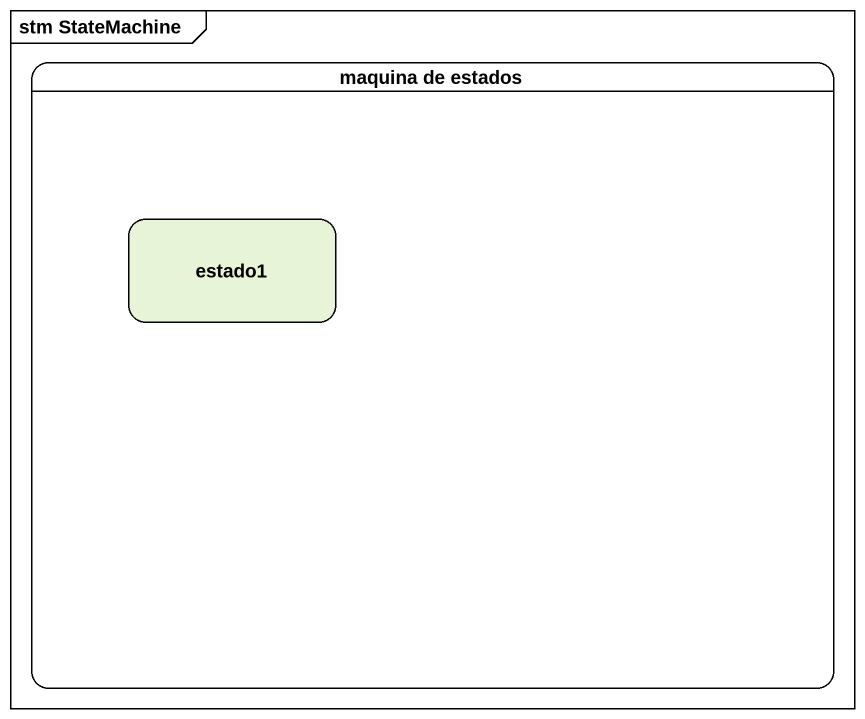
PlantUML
@startuml
mainframe stm StateMachine
hide empty description
state "maquina de estados" as maquina_de_estados {
  state estado1
}
@enduml
